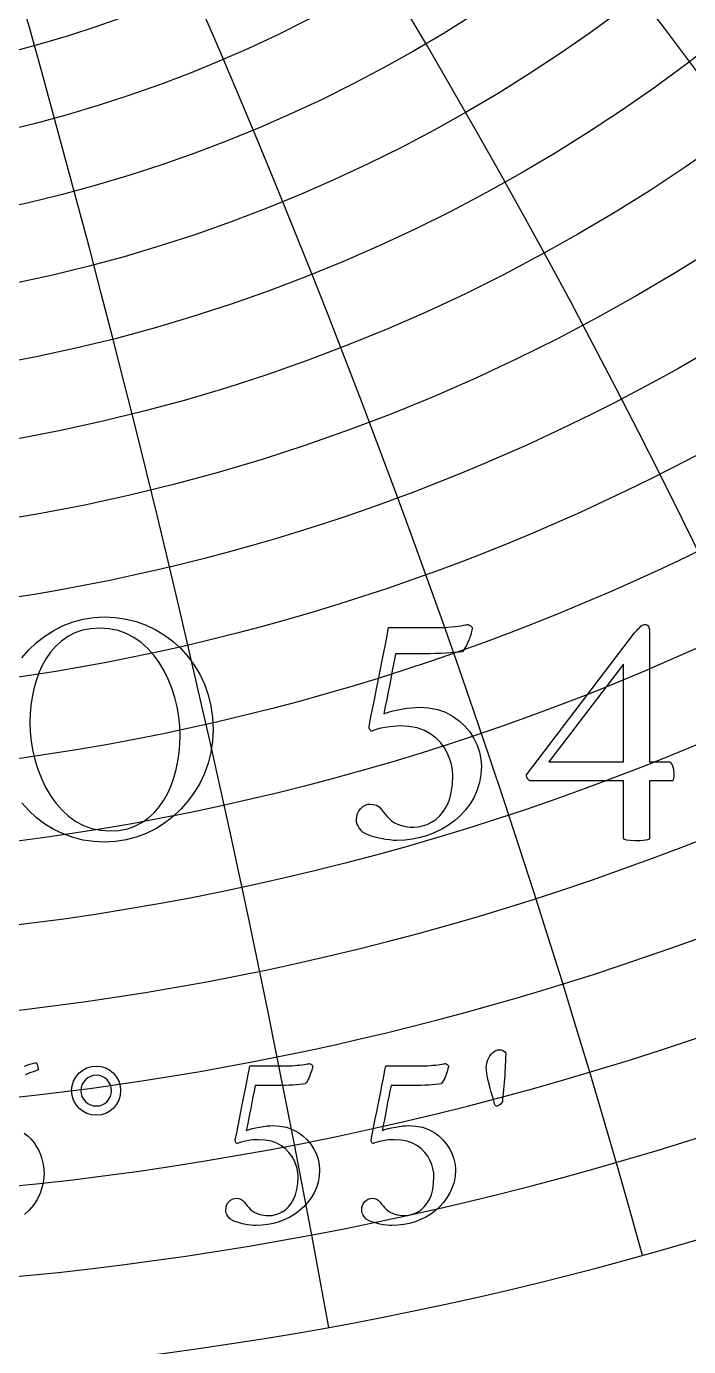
# Model space of a CAD drawing. Header units: millimetres. Extents: x -96 to 96, y -96 to 98.
# Drawn here: x 7.01 to 21.5, y -30.71 to -1.84 of the extents above; entities that cross this region are included whole.
import ezdxf

# ---------------------------------------------------------------- set-up
doc = ezdxf.new("R2010")
doc.units = ezdxf.units.MM
for name, color, linetype in [('ENGRAVE', 7, 'Continuous'), ('ENGRAVE_FINE', 8, 'Continuous'), ('TEXT', 5, 'Continuous')]:
    doc.layers.add(name, color=color, linetype=linetype)

msp = doc.modelspace()

# ---------------------------------------------------------------- linework, layer by layer
at = {"layer": 'ENGRAVE'}
for centre, radius in [((0, 0), 94.5), ((0, 34.0498), 55.9551), ((0, 27.7763), 40.9248), ((0, 0), 61.8587), ((0, 23.982), 28.8504), ((0, 0), 40.492)]:
    msp.add_circle(centre, radius, dxfattribs=at)
msp.add_arc((0, 44.943), 76.4616, 171.093987, 8.906013, dxfattribs=at)
at = {"layer": 'ENGRAVE_FINE'}
for centre, radius in [((0, 32.521), 52.6202), ((0, 31.1462), 49.4696), ((0, 29.9071), 46.4821), ((0, 28.7881), 43.6391), ((0, 26.8603), 38.3251), ((0, 26.0306), 35.8281), ((0, 25.2789), 33.4228), ((0, 24.5981), 31.0997), ((0, 23.4252), 26.667)]:
    msp.add_circle(centre, radius, dxfattribs=at)
for centre, radius, start, end in [((0, 35.7544), 59.4997, 104.901129, 75.098871), ((596.8474, -85.1412), 606.0548, 162.9199862, 174.8951514), ((596.8474, -85.1412), 606.0548, 162.9199862, 174.8951514), ((-289.1454, -85.1412), 307.7021, 10.267692, 34.218624), ((-289.1454, -85.1412), 307.7021, 10.267692, 34.218624), ((289.1454, -85.1412), 307.7021, 145.781376, 169.732308), ((289.1454, -85.1412), 307.7021, 145.781376, 169.732308), ((0, 37.6608), 63.2835, 132.62778, 47.37222), ((-182.2816, -85.1412), 210.4806, 15.548702, 51.45419), ((-182.2816, -85.1412), 210.4806, 15.548702, 51.45419), ((182.2816, -85.1412), 210.4806, 128.54581, 164.451298), ((182.2816, -85.1412), 210.4806, 128.54581, 164.451298), ((0, 39.8006), 67.3418, 148.369607, 31.630393), ((-125.4205, -85.1412), 163.7248, 21.012524, 68.778271), ((-125.4205, -85.1412), 163.7248, 21.012524, 68.778271), ((125.4205, -85.1412), 163.7248, 111.221729, 158.987476), ((125.4205, -85.1412), 163.7248, 111.221729, 158.987476), ((0, 42.2122), 71.7173, 160.6615, 19.3385), ((-88.3071, -85.1412), 137.3815, 26.730809, 84.928272), ((-88.3071, -85.1412), 137.3815, 26.730809, 84.928272), ((88.3071, -85.1412), 137.3815, 95.071728, 153.269191), ((88.3071, -85.1412), 137.3815, 95.071728, 153.269191), ((-60.7605, -85.1412), 121.521, 32.785093, 97.141651), ((-60.7605, -85.1412), 121.521, 32.785093, 97.141651), ((60.7605, -85.1412), 121.521, 82.858349, 147.214907), ((60.7605, -85.1412), 121.521, 82.858349, 147.214907), ((-38.3043, -85.1412), 111.9944, 39.270113, 107.914903), ((-38.3043, -85.1412), 111.9944, 39.270113, 107.914903), ((38.3043, -85.1412), 111.9944, 72.085097, 140.729887), ((38.3043, -85.1412), 111.9944, 72.085097, 140.729887), ((-18.5567, -85.1412), 106.8638, 46.297545, 117.465342), ((-18.5567, -85.1412), 106.8638, 46.297545, 117.465342), ((18.5567, -85.1412), 106.8638, 62.534658, 133.702455), ((18.5567, -85.1412), 106.8638, 62.534658, 133.702455), ((0, 72.7193), 117.6622, 216.596965, 323.403035)]:
    msp.add_arc(centre, radius, start, end, dxfattribs=at)
at = {"layer": 'TEXT'}
for points in [[(6.9069, -15.6518), (7.0604, -15.4755), (7.229, -15.3153), (7.4106, -15.1737), (7.6053, -15.0508), (7.813, -14.9464), (8.0303, -14.8633), (8.2536, -14.8039), (8.483, -14.7683), (8.7184, -14.7564), (8.7184, -14.7564), (8.9571, -14.7676), (9.1888, -14.8011), (9.4135, -14.857), (9.6312, -14.9353), (9.8392, -15.0342), (10.0345, -15.1523), (10.2173, -15.2894), (10.3875, -15.4457), (10.5429, -15.6189), (10.681, -15.8071), (10.8018, -16.0102), (10.9054, -16.2281), (10.9886, -16.4593), (11.0479, -16.7022), (11.0836, -16.9567), (11.0955, -17.2229), (11.0836, -17.4756), (11.0479, -17.7194), (10.9886, -17.9543), (10.9054, -18.1804), (10.8018, -18.3956), (10.681, -18.5977), (10.5429, -18.7868), (10.3875, -18.9629), (10.2173, -19.1231), (10.0345, -19.2646), (9.8392, -19.3876), (9.6312, -19.4919), (9.4135, -19.5751), (9.1888, -19.6344), (8.9571, -19.6701), (8.7184, -19.6819), (8.483, -19.6708), (8.2536, -19.6372), (8.0303, -19.5813), (7.813, -19.5031), (7.6053, -19.4041), (7.4106, -19.2861), (7.229, -19.1489), (7.0604, -18.9927), (6.9069, -18.8194)], [(6.9656, -24.5809), (7.087, -24.5393), (7.2038, -24.5069), (7.2217, -24.5109), (7.236, -24.5229), (7.2468, -24.543), (7.2541, -24.5711), (7.259, -24.601), (7.2625, -24.6263), (7.2646, -24.6471), (7.2653, -24.6633), (7.1757, -24.6941), (7.0802, -24.7304), (6.9787, -24.7723)], [(6.9628, -26.0446), (7.0446, -26.1087), (7.1165, -26.1802), (7.1787, -26.2589), (7.232, -26.3424), (7.2772, -26.428), (7.3144, -26.5156), (7.3436, -26.6054), (7.3656, -26.694), (7.3813, -26.778), (7.3907, -26.8574), (7.3939, -26.9324), (7.3846, -27.0806), (7.3568, -27.2237), (7.3106, -27.3615), (7.2458, -27.494), (7.1654, -27.6177), (7.0725, -27.7287), (6.967, -27.8272)]]:
    msp.add_lwpolyline(points, dxfattribs=at)
for points in [[(8.6141, -15.0023), (8.4166, -15.0137), (8.234, -15.048), (8.0664, -15.105), (7.9136, -15.1849), (7.7751, -15.2834), (7.65, -15.3963), (7.5385, -15.5237), (7.4404, -15.6655), (7.3552, -15.8187), (7.2821, -15.9803), (7.2211, -16.1503), (7.1722, -16.3287), (7.1347, -16.5113), (7.1079, -16.6938), (7.0918, -16.8764), (7.0865, -17.059), (7.0937, -17.2711), (7.1154, -17.4828), (7.1515, -17.694), (7.202, -17.9047), (7.2665, -18.1106), (7.3445, -18.3071), (7.436, -18.4943), (7.541, -18.6722), (7.6591, -18.8369), (7.7897, -18.9843), (7.9329, -19.1145), (8.0887, -19.2274), (8.2571, -19.3187), (8.438, -19.3839), (8.6315, -19.423), (8.8376, -19.436), (9.0351, -19.4246), (9.2176, -19.3904), (9.3853, -19.3333), (9.5381, -19.2535), (9.6769, -19.1545), (9.8026, -19.0402), (9.9153, -18.9105), (10.015, -18.7654), (10.1018, -18.6087), (10.1761, -18.444), (10.2378, -18.2715), (10.287, -18.091), (10.3244, -17.9068), (10.3512, -17.7231), (10.3673, -17.5398), (10.3726, -17.357), (10.3654, -17.1451), (10.3438, -16.9342), (10.3077, -16.7241), (10.2571, -16.515), (10.1924, -16.311), (10.1137, -16.1163), (10.021, -15.931), (9.9144, -15.7549), (9.7947, -15.5922), (9.6629, -15.4466), (9.519, -15.3183), (9.363, -15.2072), (9.1946, -15.1176), (9.0137, -15.0536), (8.8201, -15.0151), (8.6141, -15.0023)], [(15.6037, -16.7311), (15.8116, -16.7432), (16.0033, -16.7795), (16.1786, -16.8401), (16.3377, -16.9248), (16.4799, -17.028), (16.605, -17.1437), (16.7128, -17.272), (16.8034, -17.4129), (16.8751, -17.5613), (16.9263, -17.7119), (16.9571, -17.8649), (16.9673, -18.0202), (16.9573, -18.2021), (16.9273, -18.3751), (16.8772, -18.5393), (16.8071, -18.6946), (16.7205, -18.8399), (16.6208, -18.974), (16.5081, -19.097), (16.3824, -19.2088), (16.2461, -19.3087), (16.102, -19.396), (15.9499, -19.4707), (15.79, -19.5329), (15.6251, -19.5818), (15.4584, -19.6167), (15.2898, -19.6377), (15.1193, -19.6447), (15.0441, -19.6421), (14.96, -19.6344), (14.8671, -19.6216), (14.7654, -19.6037), (14.6617, -19.5802), (14.5632, -19.5506), (14.4699, -19.515), (14.3816, -19.4733), (14.3648, -19.4584), (14.3444, -19.436), (14.3201, -19.4062), (14.2922, -19.369), (14.2661, -19.3275), (14.2475, -19.2851), (14.2363, -19.2418), (14.2326, -19.1976), (14.2384, -19.1231), (14.2559, -19.056), (14.285, -18.9964), (14.3257, -18.9442), (14.3739, -18.9018), (14.4254, -18.8716), (14.4801, -18.8534), (14.5381, -18.8474), (14.6087, -18.8546), (14.6713, -18.8762), (14.726, -18.9123), (14.7728, -18.9629), (14.8159, -19.019), (14.8594, -19.0718), (14.9035, -19.1214), (14.9479, -19.1678), (15.0027, -19.216), (15.0625, -19.2563), (15.1275, -19.2886), (15.1976, -19.3131), (15.27, -19.331), (15.3419, -19.3438), (15.4134, -19.3515), (15.4845, -19.3541), (15.5816, -19.3473), (15.6791, -19.3271), (15.7772, -19.2933), (15.8757, -19.246), (15.9704, -19.1831), (16.0573, -19.1026), (16.1362, -19.0043), (16.2073, -18.8883), (16.2659, -18.753), (16.3079, -18.5968), (16.333, -18.4196), (16.3414, -18.2214), (16.3342, -18.1048), (16.3125, -17.9858), (16.2764, -17.8644), (16.2259, -17.7408), (16.1595, -17.6206), (16.0759, -17.5098), (15.9751, -17.4083), (15.857, -17.3161), (15.7196, -17.2394), (15.5608, -17.1847), (15.3806, -17.1519), (15.1789, -17.1409), (15.1142, -17.143), (15.0392, -17.1493), (14.954, -17.1598), (14.8585, -17.1745), (14.7649, -17.1919), (14.6853, -17.2108), (14.6196, -17.2311), (14.5679, -17.2527), (14.557, -17.2506), (14.5465, -17.2443), (14.5365, -17.2339), (14.5269, -17.2192), (14.5188, -17.2022), (14.5129, -17.1847), (14.5095, -17.1668), (14.5083, -17.1484), (14.5493, -16.9435), (14.5903, -16.7386), (14.6312, -16.5336), (14.6722, -16.3287), (14.7125, -16.1273), (14.7514, -15.9328), (14.7889, -15.7454), (14.825, -15.5649), (14.8583, -15.3961), (14.8874, -15.2436), (14.9123, -15.1073), (14.933, -14.9874), (16.0061, -14.9874), (16.081, -14.9865), (16.157, -14.9837), (16.2338, -14.979), (16.3116, -14.9725), (16.3866, -14.9648), (16.455, -14.9567), (16.517, -14.9481), (16.5724, -14.939), (16.618, -14.9308), (16.6506, -14.925), (16.6702, -14.9215), (16.6767, -14.9204), (16.6946, -14.9311), (16.7112, -14.9408), (16.7263, -14.9497), (16.74, -14.9576), (16.7515, -14.966), (16.7596, -14.9762), (16.7645, -14.9884), (16.7661, -15.0023), (16.7645, -15.0179), (16.7596, -15.0424), (16.7515, -15.0757), (16.74, -15.1178), (16.7256, -15.1656), (16.7084, -15.2156), (16.6884, -15.268), (16.6655, -15.3227), (16.6402, -15.3768), (16.6124, -15.4271), (16.5824, -15.4736), (16.55, -15.5165), (16.4718, -15.5239), (16.3861, -15.5314), (16.293, -15.5388), (16.1924, -15.5463), (16.0834, -15.5528), (15.9651, -15.5575), (15.8375, -15.5603), (15.7005, -15.5612), (15.0895, -15.5612), (15.0562, -15.7258), (15.0234, -15.8919), (14.991, -16.0593), (14.9591, -16.2281), (14.9272, -16.3955), (14.8948, -16.5588), (14.862, -16.7178), (14.8287, -16.8727), (14.909, -16.844), (15.001, -16.8177), (15.1047, -16.7937), (15.2199, -16.7721), (15.3347, -16.7542), (15.4369, -16.7413), (15.5266, -16.7337), (15.6037, -16.7311)], [(20.5366, -14.9204), (20.5644, -14.9232), (20.5879, -14.9315), (20.6072, -14.9455), (20.6223, -14.9651), (20.6337, -14.9874), (20.6419, -15.0098), (20.6468, -15.0321), (20.6484, -15.0545), (20.6484, -17.9234), (21.0806, -17.9234), (21.0988, -17.9289), (21.116, -17.9457), (21.1323, -17.9737), (21.1477, -18.0128), (21.1607, -18.0593), (21.17, -18.1096), (21.1756, -18.1637), (21.1775, -18.2214), (21.1761, -18.2596), (21.1719, -18.2922), (21.1649, -18.3192), (21.1551, -18.3406), (20.6484, -18.3406), (20.6484, -19.6149), (20.6454, -19.616), (20.6363, -19.6195), (20.6212, -19.6254), (20.6, -19.6335), (20.5653, -19.6417), (20.5096, -19.6475), (20.433, -19.651), (20.3355, -19.6521), (20.2213, -19.6484), (20.1398, -19.6372), (20.0909, -19.6186), (20.0746, -19.5925), (20.0746, -18.3406), (18.0255, -18.3406), (18.008, -18.3283), (17.9929, -18.3136), (17.98, -18.2966), (17.9696, -18.2773), (17.9614, -18.2575), (17.9556, -18.2391), (17.9521, -18.2221), (17.9509, -18.2065), (20.3205, -15.1066), (20.341, -15.0827), (20.3653, -15.0554), (20.3932, -15.0249), (20.4249, -14.9911), (20.457, -14.9602), (20.4863, -14.9381), (20.5129, -14.9248), (20.5366, -14.9204)], [(20.0746, -15.7922), (18.4427, -17.9234), (20.0746, -17.9234)], [(17.3585, -24.2218), (17.3987, -24.2264), (17.4354, -24.24), (17.4686, -24.2627), (17.4982, -24.2945), (17.4979, -24.3271), (17.4969, -24.3692), (17.4951, -24.4208), (17.4927, -24.4817), (17.4895, -24.5493), (17.4857, -24.6207), (17.4811, -24.696), (17.4759, -24.7751), (17.4701, -24.8558), (17.464, -24.9358), (17.4576, -25.0151), (17.4507, -25.0937), (17.4439, -25.1688), (17.4375, -25.2376), (17.4314, -25.3001), (17.4256, -25.3563), (17.4081, -25.3857), (17.3837, -25.4122), (17.3522, -25.436), (17.3138, -25.4569), (17.2981, -25.4548), (17.2845, -25.4486), (17.273, -25.4381), (17.2635, -25.4234), (17.2213, -25.2811), (17.1839, -25.1503), (17.1514, -25.031), (17.1238, -24.9232), (17.1018, -24.827), (17.0861, -24.7423), (17.0767, -24.6691), (17.0735, -24.6075), (17.0758, -24.5676), (17.0826, -24.5264), (17.0939, -24.4838), (17.1098, -24.4398), (17.1297, -24.3967), (17.1531, -24.3567), (17.18, -24.3198), (17.2104, -24.2861), (17.2438, -24.258), (17.2796, -24.2379), (17.3178, -24.2259), (17.3585, -24.2218)], [(12.4013, -25.8817), (12.5573, -25.8908), (12.701, -25.918), (12.8326, -25.9634), (12.9518, -26.027), (13.0585, -26.1044), (13.1523, -26.1912), (13.2332, -26.2874), (13.3011, -26.393), (13.3549, -26.5043), (13.3933, -26.6173), (13.4164, -26.732), (13.4241, -26.8485), (13.4166, -26.9849), (13.394, -27.1147), (13.3565, -27.2378), (13.3039, -27.3543), (13.239, -27.4633), (13.1642, -27.5639), (13.0797, -27.6561), (12.9854, -27.7399), (12.8832, -27.8148), (12.7751, -27.8803), (12.661, -27.9364), (12.5411, -27.983), (12.4174, -28.0197), (12.2924, -28.0459), (12.1659, -28.0616), (12.0381, -28.0669), (11.9817, -28.0649), (11.9186, -28.0592), (11.8489, -28.0496), (11.7726, -28.0361), (11.6949, -28.0185), (11.621, -27.9963), (11.551, -27.9696), (11.4848, -27.9383), (11.4722, -27.9271), (11.4569, -27.9104), (11.4387, -27.888), (11.4177, -27.8601), (11.3982, -27.829), (11.3842, -27.7972), (11.3758, -27.7647), (11.373, -27.7315), (11.3774, -27.6757), (11.3905, -27.6254), (11.4123, -27.5806), (11.4429, -27.5415), (11.479, -27.5097), (11.5176, -27.487), (11.5587, -27.4734), (11.6022, -27.4689), (11.6551, -27.4743), (11.7021, -27.4905), (11.7431, -27.5176), (11.7782, -27.5555), (11.8105, -27.5976), (11.8432, -27.6372), (11.8762, -27.6744), (11.9095, -27.7092), (11.9506, -27.7453), (11.9955, -27.7756), (12.0442, -27.7998), (12.0968, -27.8182), (12.1511, -27.8316), (12.205, -27.8412), (12.2587, -27.847), (12.3119, -27.8489), (12.3848, -27.8438), (12.4579, -27.8286), (12.5315, -27.8033), (12.6053, -27.7679), (12.6764, -27.7207), (12.7416, -27.6603), (12.8008, -27.5866), (12.854, -27.4996), (12.898, -27.3981), (12.9295, -27.281), (12.9483, -27.148), (12.9546, -26.9994), (12.9492, -26.9119), (12.933, -26.8227), (12.9059, -26.7317), (12.868, -26.639), (12.8182, -26.5488), (12.7555, -26.4657), (12.6799, -26.3896), (12.5914, -26.3204), (12.4883, -26.2629), (12.3692, -26.2219), (12.234, -26.1973), (12.0828, -26.1891), (12.0342, -26.1906), (11.978, -26.1953), (11.9141, -26.2032), (11.8425, -26.2142), (11.7723, -26.2273), (11.7125, -26.2415), (11.6633, -26.2566), (11.6245, -26.2729), (11.6163, -26.2713), (11.6084, -26.2666), (11.6009, -26.2587), (11.5938, -26.2477), (11.5877, -26.235), (11.5833, -26.2219), (11.5807, -26.2084), (11.5798, -26.1946), (11.6105, -26.041), (11.6413, -25.8873), (11.672, -25.7336), (11.7028, -25.5799), (11.733, -25.4288), (11.7621, -25.283), (11.7903, -25.1424), (11.8173, -25.007), (11.8423, -24.8804), (11.8641, -24.766), (11.8828, -24.6639), (11.8984, -24.5739), (12.7031, -24.5739), (12.7594, -24.5732), (12.8163, -24.5711), (12.8739, -24.5676), (12.9323, -24.5627), (12.9885, -24.557), (13.0399, -24.5509), (13.0863, -24.5444), (13.1279, -24.5376), (13.1621, -24.5315), (13.1866, -24.5271), (13.2012, -24.5245), (13.2061, -24.5236), (13.2196, -24.5317), (13.232, -24.539), (13.2433, -24.5456), (13.2536, -24.5516), (13.2622, -24.5579), (13.2683, -24.5655), (13.272, -24.5746), (13.2732, -24.5851), (13.272, -24.5968), (13.2683, -24.6151), (13.2622, -24.6401), (13.2536, -24.6717), (13.2428, -24.7075), (13.2299, -24.7451), (13.2149, -24.7844), (13.1977, -24.8254), (13.1787, -24.8659), (13.1579, -24.9037), (13.1354, -24.9386), (13.1111, -24.9707), (13.0524, -24.9763), (12.9882, -24.9819), (12.9183, -24.9875), (12.8429, -24.9931), (12.7611, -24.998), (12.6724, -25.0015), (12.5767, -25.0036), (12.474, -25.0043), (12.0157, -25.0043), (11.9908, -25.1277), (11.9661, -25.2523), (11.9419, -25.3778), (11.9179, -25.5044), (11.894, -25.63), (11.8697, -25.7524), (11.8451, -25.8717), (11.8201, -25.9879), (11.8804, -25.9664), (11.9494, -25.9466), (12.0271, -25.9287), (12.1135, -25.9124), (12.1996, -25.899), (12.2763, -25.8894), (12.3435, -25.8836), (12.4013, -25.8817)], [(15.3745, -25.8817), (15.5305, -25.8908), (15.6742, -25.918), (15.8057, -25.9634), (15.925, -26.027), (16.0317, -26.1044), (16.1255, -26.1912), (16.2064, -26.2874), (16.2743, -26.393), (16.3281, -26.5043), (16.3665, -26.6173), (16.3896, -26.732), (16.3973, -26.8485), (16.3898, -26.9849), (16.3672, -27.1147), (16.3297, -27.2378), (16.2771, -27.3543), (16.2121, -27.4633), (16.1374, -27.5639), (16.0529, -27.6561), (15.9586, -27.7399), (15.8564, -27.8148), (15.7483, -27.8803), (15.6342, -27.9364), (15.5143, -27.983), (15.3906, -28.0197), (15.2656, -28.0459), (15.1391, -28.0616), (15.0113, -28.0669), (14.9549, -28.0649), (14.8918, -28.0592), (14.8221, -28.0496), (14.7458, -28.0361), (14.6681, -28.0185), (14.5942, -27.9963), (14.5242, -27.9696), (14.458, -27.9383), (14.4454, -27.9271), (14.43, -27.9104), (14.4119, -27.888), (14.3909, -27.8601), (14.3714, -27.829), (14.3574, -27.7972), (14.349, -27.7647), (14.3462, -27.7315), (14.3506, -27.6757), (14.3637, -27.6254), (14.3855, -27.5806), (14.4161, -27.5415), (14.4522, -27.5097), (14.4908, -27.487), (14.5319, -27.4734), (14.5754, -27.4689), (14.6283, -27.4743), (14.6753, -27.4905), (14.7163, -27.5176), (14.7514, -27.5555), (14.7837, -27.5976), (14.8164, -27.6372), (14.8494, -27.6744), (14.8827, -27.7092), (14.9238, -27.7453), (14.9687, -27.7756), (15.0174, -27.7998), (15.07, -27.8182), (15.1243, -27.8316), (15.1782, -27.8412), (15.2319, -27.847), (15.2851, -27.8489), (15.3579, -27.8438), (15.4311, -27.8286), (15.5047, -27.8033), (15.5785, -27.7679), (15.6496, -27.7207), (15.7148, -27.6603), (15.774, -27.5866), (15.8272, -27.4996), (15.8712, -27.3981), (15.9027, -27.281), (15.9215, -27.148), (15.9278, -26.9994), (15.9224, -26.9119), (15.9062, -26.8227), (15.8791, -26.7317), (15.8412, -26.639), (15.7914, -26.5488), (15.7287, -26.4657), (15.6531, -26.3896), (15.5646, -26.3204), (15.4615, -26.2629), (15.3424, -26.2219), (15.2072, -26.1973), (15.056, -26.1891), (15.0074, -26.1906), (14.9512, -26.1953), (14.8873, -26.2032), (14.8157, -26.2142), (14.7455, -26.2273), (14.6857, -26.2415), (14.6365, -26.2566), (14.5977, -26.2729), (14.5895, -26.2713), (14.5816, -26.2666), (14.5741, -26.2587), (14.567, -26.2477), (14.5609, -26.235), (14.5565, -26.2219), (14.5539, -26.2084), (14.553, -26.1946), (14.5837, -26.041), (14.6145, -25.8873), (14.6452, -25.7336), (14.676, -25.5799), (14.7062, -25.4288), (14.7353, -25.283), (14.7634, -25.1424), (14.7905, -25.007), (14.8155, -24.8804), (14.8373, -24.766), (14.856, -24.6639), (14.8716, -24.5739), (15.6763, -24.5739), (15.7326, -24.5732), (15.7895, -24.5711), (15.8471, -24.5676), (15.9055, -24.5627), (15.9617, -24.557), (16.0131, -24.5509), (16.0595, -24.5444), (16.1011, -24.5376), (16.1353, -24.5315), (16.1598, -24.5271), (16.1744, -24.5245), (16.1793, -24.5236), (16.1928, -24.5317), (16.2052, -24.539), (16.2165, -24.5456), (16.2268, -24.5516), (16.2354, -24.5579), (16.2415, -24.5655), (16.2452, -24.5746), (16.2464, -24.5851), (16.2452, -24.5968), (16.2415, -24.6151), (16.2354, -24.6401), (16.2268, -24.6717), (16.216, -24.7075), (16.2031, -24.7451), (16.188, -24.7844), (16.1709, -24.8254), (16.1519, -24.8659), (16.1311, -24.9037), (16.1086, -24.9386), (16.0843, -24.9707), (16.0256, -24.9763), (15.9614, -24.9819), (15.8915, -24.9875), (15.816, -24.9931), (15.7343, -24.998), (15.6456, -25.0015), (15.5499, -25.0036), (15.4472, -25.0043), (14.9889, -25.0043), (14.9639, -25.1277), (14.9393, -25.2523), (14.915, -25.3778), (14.8911, -25.5044), (14.8672, -25.63), (14.8429, -25.7524), (14.8183, -25.8717), (14.7933, -25.9879), (14.8536, -25.9664), (14.9226, -25.9466), (15.0003, -25.9287), (15.0867, -25.9124), (15.1728, -25.899), (15.2495, -25.8894), (15.3167, -25.8836), (15.3745, -25.8817)], [(7.9974, -25.116), (8.0074, -25.0084), (8.0373, -24.9092), (8.087, -24.8184), (8.1567, -24.736), (8.2404, -24.6675), (8.3321, -24.6186), (8.4318, -24.5893), (8.5395, -24.5795), (8.647, -24.5893), (8.7456, -24.6186), (8.8356, -24.6675), (8.9168, -24.736), (8.984, -24.8184), (9.0321, -24.9092), (9.0609, -25.0084), (9.0705, -25.116), (9.0609, -25.2236), (9.0321, -25.3228), (8.984, -25.4136), (8.9168, -25.4961), (8.8356, -25.5645), (8.7456, -25.6134), (8.647, -25.6428), (8.5395, -25.6525), (8.4318, -25.6428), (8.3321, -25.6134), (8.2404, -25.5645), (8.1567, -25.4961), (8.087, -25.4136), (8.0373, -25.3228), (8.0074, -25.2236), (7.9974, -25.116)], [(8.1986, -25.116), (8.2049, -25.1833), (8.2238, -25.2453), (8.2552, -25.302), (8.2992, -25.3535), (8.352, -25.3963), (8.4096, -25.4269), (8.4721, -25.4452), (8.5395, -25.4513), (8.6066, -25.4452), (8.6681, -25.4269), (8.724, -25.3963), (8.7743, -25.3535), (8.8158, -25.302), (8.8455, -25.2453), (8.8633, -25.1833), (8.8693, -25.116), (8.8633, -25.0488), (8.8455, -24.9868), (8.8158, -24.93), (8.7743, -24.8785), (8.724, -24.8357), (8.6681, -24.8052), (8.6066, -24.7868), (8.5395, -24.7807), (8.4721, -24.7868), (8.4096, -24.8052), (8.352, -24.8357), (8.2992, -24.8785), (8.2552, -24.93), (8.2238, -24.9868), (8.2049, -25.0488), (8.1986, -25.116)]]:
    msp.add_lwpolyline(points, close=True, dxfattribs=at)

doc.saveas('drawing.dxf')
